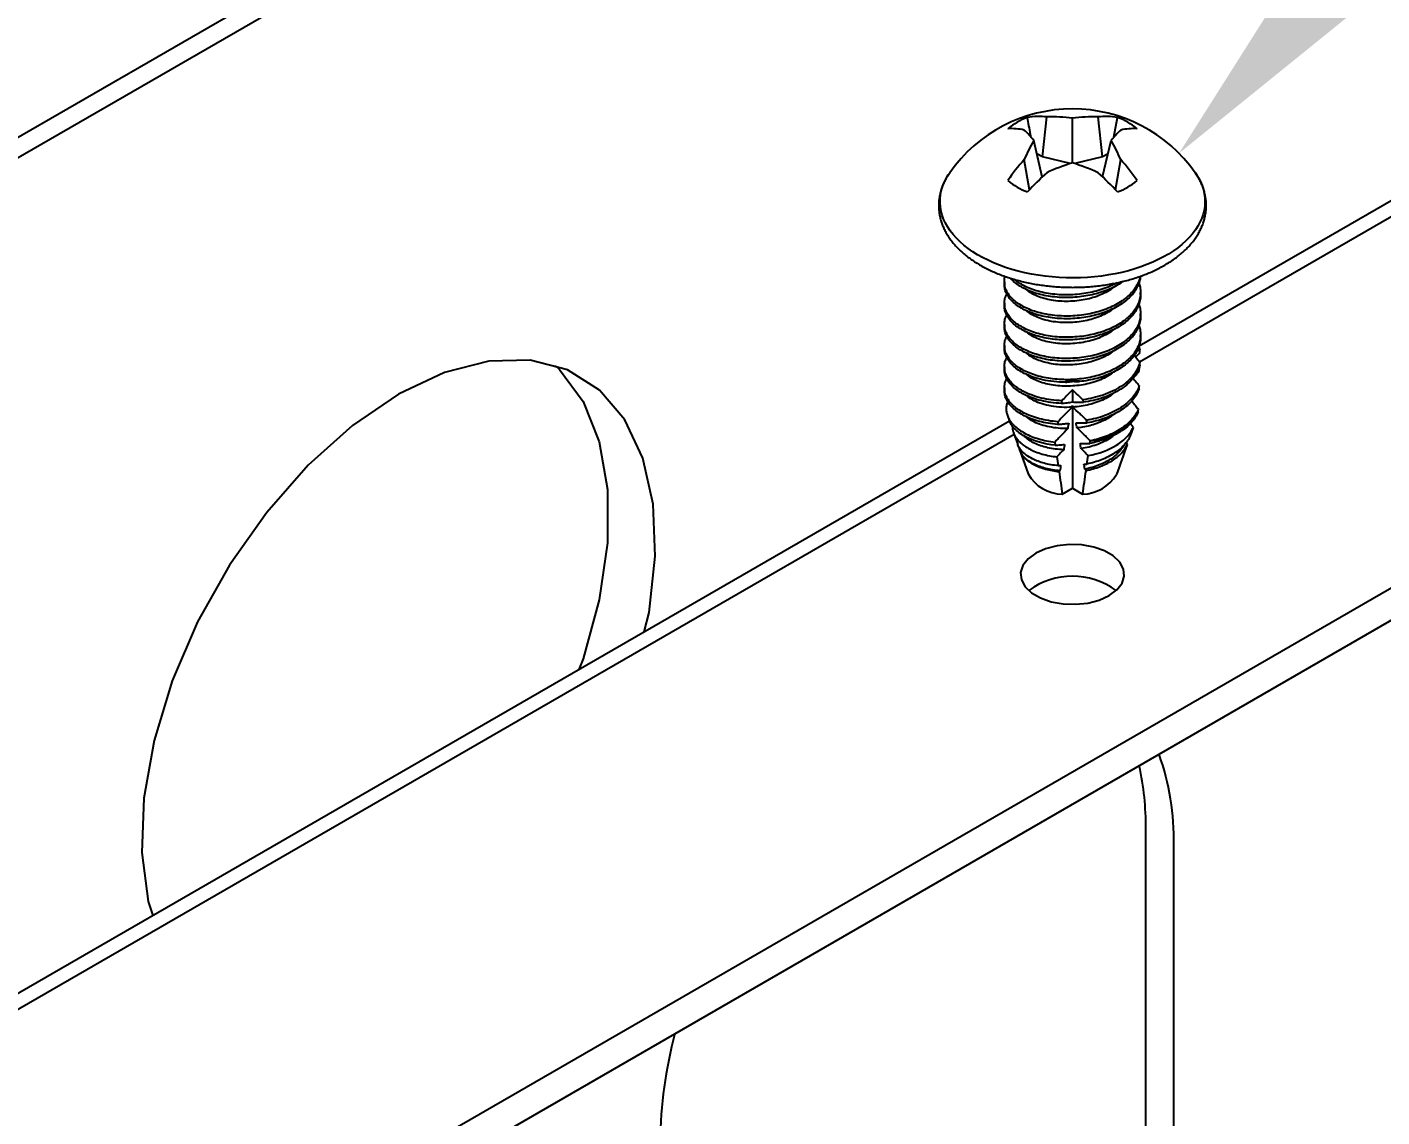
# Model space of a CAD drawing. Extents: x -3.1 to 19.9, y -9.6 to 0.
# Drawn here: x 3.676 to 5.307, y -4.122 to -2.81 of the extents above; entities that cross this region are included whole.
import ezdxf
from ezdxf import colors
from ezdxf.entities.mleader import LeaderData, LeaderLine
from ezdxf.math import Vec2, Vec3

# ---------------------------------------------------------------- set-up
doc = ezdxf.new("R2010")
doc.units = 0
doc.header["$LTSCALE"] = 0.5
doc.header["$MEASUREMENT"] = 0
for name, color, linetype in [('FAB DWG', 221, 'CONTINUOUS'), ('Hardware', 242, 'CONTINUOUS'), ('Housing', 150, 'CONTINUOUS'), ('WallMount Bracket', 190, 'CONTINUOUS')]:
    doc.layers.add(name, color=color, linetype=linetype)
doc.styles.get("Standard").update_dxf_attribs({"font": 'arial.ttf'})

msp = doc.modelspace()

# ---------------------------------------------------------------- linework, layer by layer
at = {"layer": 'Hardware', "linetype": 'Continuous', "lineweight": 25, "transparency": 16777216}
for p, q in [((4.898528, -2.966288), (4.903853, -2.918155)), ((4.934683, -2.973406), (4.934683, -2.919684)), ((4.970839, -2.966288), (4.965514, -2.918155)), ((4.984589, -2.942566), (4.988837, -2.918598)), ((4.89838, -2.990295), (4.888154, -2.946545)), ((4.970987, -2.990295), (4.981213, -2.946545)), ((4.898528, -2.966288), (4.89187, -2.962444)), ((4.931949, -2.974279), (4.898528, -2.966288)), ((4.970839, -2.966288), (4.937417, -2.974279)), ((4.977497, -2.962444), (4.970839, -2.966288)), ((4.882823, -3.005958), (4.876587, -2.969491)), ((4.986544, -3.005958), (4.99278, -2.969491)), ((4.852683, -3.116842), (4.852683, -3.120031)), ((5.016683, -3.13279), (5.016683, -3.1296)), ((4.852683, -3.142359), (4.852683, -3.145548)), ((5.016683, -3.158307), (5.016683, -3.155117)), ((4.852683, -3.167875), (4.852683, -3.171065)), ((5.016683, -3.183824), (5.016683, -3.180634)), ((4.852683, -3.193392), (4.852683, -3.196582)), ((5.014567, -3.194993), (5.015889, -3.198996)), ((5.015889, -3.198996), (5.012567, -3.199557)), ((4.852683, -3.218909), (4.852683, -3.222099)), ((5.01511, -3.221619), (5.014131, -3.221758)), ((5.0146, -3.220391), (5.01511, -3.221619)), ((4.852683, -3.244426), (4.852683, -3.247616)), ((4.934683, -3.235908), (4.934683, -3.236419)), ((4.934683, -3.246786), (4.934683, -3.261297)), ((4.856291, -3.277441), (4.858346, -3.28324)), ((4.934683, -3.265398), (4.934683, -3.365269)), ((5.007837, -3.291877), (5.004242, -3.302087)), ((4.863747, -3.298478), (4.868721, -3.312514)), ((4.913464, -3.309644), (4.913987, -3.313309)), ((4.955675, -3.311242), (4.956115, -3.30816)), ((4.956115, -3.30816), (4.956112, -3.308146)), ((4.999173, -3.310424), (5.00064, -3.31231)), ((4.870919, -3.318715), (4.881289, -3.347978)), ((4.916, -3.327391), (4.917516, -3.337985)), ((4.952134, -3.336007), (4.953574, -3.32594)), ((4.888364, -3.336714), (4.888661, -3.336344)), ((4.922449, -3.372331), (4.934683, -3.365269)), ((4.934683, -3.365269), (4.946917, -3.372331))]:
    msp.add_line(p, q, dxfattribs=at)
at = {"layer": 'Hardware', "linetype": 'Continuous', "lineweight": 25, "transparency": 16777216, "flags": 128}
msp.add_lwpolyline([(5.082467, -2.98522), (5.083411, -2.986596), (5.086286, -2.991253), (5.088723, -2.995991), (5.090717, -3.000799), (5.09226, -3.005661), (5.093349, -3.010565), (5.093981, -3.015495), (5.094154, -3.020437), (5.093866, -3.025377), (5.09312, -3.030302), (5.091917, -3.035196), (5.09026, -3.040046), (5.088155, -3.044838), (5.085608, -3.049558), (5.082625, -3.054191), (5.079216, -3.058726), (5.07539, -3.063149), (5.071158, -3.067446), (5.066533, -3.071606), (5.061528, -3.075617), (5.056157, -3.079467), (5.050435, -3.083146), (5.04438, -3.086641), (5.038009, -3.089944), (5.03134, -3.093045), (5.024392, -3.095934), (5.017185, -3.098604), (5.009741, -3.101047), (5.00208, -3.103256), (4.994225, -3.105224), (4.986198, -3.106946), (4.978023, -3.108416), (4.969722, -3.109632), (4.961321, -3.110588), (4.952843, -3.111282), (4.944312, -3.111713), (4.935754, -3.111879), (4.927193, -3.11178), (4.918653, -3.111415), (4.910159, -3.110786), (4.901736, -3.109895), (4.893409, -3.108744), (4.8852, -3.107337), (4.877134, -3.105678), (4.869233, -3.10377), (4.861522, -3.101621), (4.854021, -3.099236), (4.846753, -3.096622), (4.839739, -3.093787), (4.832998, -3.090738), (4.82655, -3.087485), (4.820415, -3.084037), (4.814608, -3.080404), (4.809148, -3.076595), (4.80405, -3.072624), (4.799329, -3.0685), (4.794997, -3.064235), (4.791069, -3.059843), (4.787554, -3.055335), (4.784464, -3.050725), (4.781807, -3.046025), (4.779591, -3.04125), (4.777822, -3.036414), (4.776505, -3.031529), (4.775644, -3.026611), (4.775242, -3.021673), (4.775299, -3.01673), (4.775816, -3.011795), (4.776791, -3.006884), (4.778222, -3.00201), (4.780103, -2.997187), (4.78243, -2.99243), (4.785197, -2.987752), (4.7869, -2.98522)], dxfattribs=at)
at = {"layer": 'Hardware', "linetype": 'Continuous', "lineweight": 25, "transparency": 16777216}
for centre, radius, start, end in [((4.934683, -3.089038), 0.180605, 35.088025, 144.911975), ((4.912687, -3.001618), 0.089031, 111.173443, 128.821181), ((4.893863, -3.006453), 0.088862, 83.545215, 98.629578), ((4.91104, -3.084789), 0.166789, 81.850485, 92.469624), ((4.958327, -3.084789), 0.166789, 87.530376, 98.149515), ((4.975504, -3.006453), 0.088862, 81.370422, 96.454785), ((4.956679, -3.001618), 0.089031, 51.178819, 68.826557), ((4.860371, -3.009442), 0.077268, 77.885451, 92.593717), ((4.797394, -3.017923), 0.115465, 38.183037, 46.696604), ((5.071973, -3.017923), 0.115465, 133.303396, 141.816963), ((5.008996, -3.009442), 0.077268, 87.406283, 102.114549), ((5.059192, -3.047153), 0.198434, 149.535047, 156.959914), ((4.810175, -3.047153), 0.198434, 23.040086, 30.464953), ((5.047605, -3.123138), 0.229901, 138.062745, 146.059802), ((5.014882, -3.228591), 0.26749, 107.446652, 114.524082), ((4.854485, -3.228591), 0.26749, 65.475918, 72.553348), ((4.821761, -3.123138), 0.229901, 33.940198, 41.937255), ((4.912687, -2.925413), 0.089031, 231.178819, 248.826557), ((5.141871, -3.247811), 0.354402, 132.191049, 137.511631), ((4.727496, -3.247811), 0.354402, 42.488369, 47.808951), ((4.956679, -2.925413), 0.089031, 291.173443, 308.821181), ((4.934683, -3.094139), 0.141769, 266.700402, 273.299598), ((4.945695, -3.217722), 0.091036, 276.572328, 310.881425), ((4.896209, -3.309814), 0.026798, 193.291218, 219.605402), ((4.923252, -3.324015), 0.048323, 209.728857, 269.048097), ((4.945575, -3.322805), 0.049544, 271.552597, 328.442026)]:
    msp.add_arc(centre, radius, start, end, dxfattribs=at)
for major_axis, ratio, start_param, end_param in [((0.055145, 0.579727), 0.10468317, 5.30065839, 5.30801504), ((0.062321, 0.512895), 0.10390592, 5.42915961, 5.43639533), ((0.062321, 0.512895), 0.10390592, 5.3725775, 5.37953173), ((0.062321, 0.512895), 0.10390592, 0.96300137, 0.96771048), ((-0.062321, 0.512895), 0.10390592, 5.3174782, 5.32018393), ((0.055145, 0.579727), 0.10468317, 5.24317338, 5.25023477), ((0.062321, 0.512895), 0.10390592, 1.01985079, 1.02713426), ((-0.062321, 0.512895), 0.10390592, 5.25905028, 5.26621633), ((0.049465, 0.407098), 0.10390592, 0.86332636, 0.87049742), ((-0.049465, 0.407098), 0.10390592, 5.41287653, 5.41985895), ((0.055145, 0.579727), 0.10468317, 5.1878026, 5.19462184), ((0.062321, 0.512895), 0.10390592, 1.07710324, 1.08410714), ((0.049465, 0.407098), 0.10390592, 0.93160354, 0.95124305), ((-0.049465, 0.407098), 0.10390592, 5.33409276, 5.35328026), ((-0.062321, 0.512895), 0.10390592, 5.20295671, 5.20985602), ((-0.049465, 0.407098), 0.10390592, 5.26014985, 5.27825116), ((0.049465, 0.407098), 0.10390592, 1.0083206, 1.02679992), ((0.049465, 0.407098), 0.10390592, 1.08083288, 1.09842246), ((-0.049465, 0.407098), 0.10390592, 5.18990612, 5.20716877)]:
    msp.add_ellipse((4.934683, -3.533882), major_axis=major_axis, ratio=ratio, start_param=start_param, end_param=end_param, dxfattribs=at)
for points, knots in [([(4.88477, -2.942598), (4.884543, -2.941324), (4.883119, -2.933324), (4.881712, -2.925324), (4.88053, -2.918598)], [0, 0, 0, 0, 0.15913428, 1, 1, 1, 1]), ([(4.786898, -2.985286), (4.786073, -2.986474), (4.784166, -2.989222), (4.781632, -2.993676), (4.779241, -2.998592), (4.777281, -3.003575), (4.775738, -3.008601), (4.774616, -3.013657), (4.773912, -3.018726), (4.773623, -3.023798), (4.773746, -3.028858), (4.774277, -3.033896), (4.775215, -3.0389), (4.776554, -3.043861), (4.778295, -3.04877), (4.780435, -3.053617), (4.782973, -3.058391), (4.785906, -3.063082), (4.78923, -3.067678), (4.792938, -3.072164), (4.797023, -3.076528), (4.801472, -3.080754), (4.806274, -3.084831), (4.811412, -3.088745), (4.816871, -3.092486), (4.822633, -3.096043), (4.82868, -3.099407), (4.834995, -3.102571), (4.841558, -3.105528), (4.848353, -3.108273), (4.85536, -3.1108), (4.862562, -3.113105), (4.86994, -3.115183), (4.877476, -3.117031), (4.885151, -3.118646), (4.892946, -3.120026), (4.900842, -3.121166), (4.90882, -3.122067), (4.916861, -3.122725), (4.924945, -3.12314), (4.933053, -3.123311), (4.941164, -3.123238), (4.949259, -3.122921), (4.957318, -3.122361), (4.965323, -3.121558), (4.973252, -3.120514), (4.981089, -3.119231), (4.988812, -3.117711), (4.996404, -3.115957), (5.003846, -3.113971), (5.01112, -3.111758), (5.018208, -3.10932), (5.025093, -3.106662), (5.031756, -3.103788), (5.038182, -3.100702), (5.044352, -3.09741), (5.050249, -3.093917), (5.055857, -3.09023), (5.061159, -3.086355), (5.066135, -3.082302), (5.07077, -3.078081), (5.075048, -3.073702), (5.078951, -3.06918), (5.082468, -3.064528), (5.085584, -3.059765), (5.088292, -3.054907), (5.090583, -3.049973), (5.092455, -3.04498), (5.093906, -3.039946), (5.094938, -3.034886), (5.095552, -3.029815), (5.095752, -3.024745), (5.09554, -3.019688), (5.094921, -3.014657), (5.093897, -3.009661), (5.092471, -3.00471), (5.090642, -2.999815), (5.088421, -2.994981), (5.085776, -2.990232), (5.083561, -2.986683), (5.082115, -2.984766), (5.081806, -2.984356)], [0, 0, 0, 0, 0.00977407, 0.02260466, 0.03532261, 0.04792295, 0.06040818, 0.0727886, 0.08508169, 0.09731079, 0.10950335, 0.12168596, 0.1338816, 0.14611891, 0.15842334, 0.17081545, 0.18330963, 0.19591329, 0.20862676, 0.22144387, 0.23435331, 0.24734037, 0.26038878, 0.27348247, 0.28660678, 0.29974919, 0.31289966, 0.3260487, 0.33919124, 0.35232411, 0.36544546, 0.37855447, 0.3916511, 0.40473584, 0.41780957, 0.43087346, 0.44392885, 0.45697721, 0.47002012, 0.48305917, 0.49609602, 0.50913233, 0.52216961, 0.53520917, 0.5482527, 0.56130189, 0.57435843, 0.58742396, 0.60050009, 0.61358833, 0.62669003, 0.63980636, 0.65293813, 0.66608567, 0.67924867, 0.69242588, 0.70561483, 0.71881145, 0.73200779, 0.74519387, 0.75835763, 0.77148433, 0.78455706, 0.7975578, 0.8104691, 0.82327613, 0.83596887, 0.84854387, 0.86100534, 0.8733652, 0.88564232, 0.89786111, 0.91004963, 0.92223253, 0.93443483, 0.94668462, 0.95900643, 0.97141959, 0.98393702, 0.9965646, 1, 1, 1, 1]), ([(4.876701, -3.147088), (4.874337, -3.145778), (4.869547, -3.143125), (4.863633, -3.138508), (4.858774, -3.133453), (4.855248, -3.12803), (4.853096, -3.122387), (4.852528, -3.116687), (4.852799, -3.112584), (4.853639, -3.110454), (4.85375, -3.110171)], [0, 0, 0, 0, 0.13500533, 0.27356082, 0.41458926, 0.55688775, 0.69918625, 0.84021469, 0.97877018, 1, 1, 1, 1]), ([(4.876701, -3.12476), (4.874345, -3.123449), (4.869571, -3.120791), (4.864025, -3.116576), (4.86134, -3.113594), (4.860166, -3.112291)], [0, 0, 0, 0, 0.354278119, 0.71787251, 1, 1, 1, 1]), ([(4.876701, -3.121571), (4.874314, -3.120269), (4.869869, -3.117844), (4.866411, -3.115006), (4.864809, -3.113692)], [0, 0, 0, 0, 0.53686672, 1, 1, 1, 1]), ([(5.016417, -3.109888), (5.016308, -3.111323), (5.016033, -3.11493), (5.014068, -3.120582), (5.010749, -3.126822), (5.006055, -3.132887), (5.000055, -3.138667), (4.992839, -3.143998), (4.984588, -3.148731), (4.975531, -3.152748), (4.965935, -3.155976), (4.955964, -3.158399), (4.945647, -3.160078), (4.934995, -3.161033), (4.92415, -3.161198), (4.913398, -3.160539), (4.903019, -3.159066), (4.893307, -3.156814), (4.8844, -3.153925), (4.879245, -3.151482), (4.876701, -3.150277)], [0, 0, 0, 0, 0.03635245, 0.09141888, 0.14648532, 0.20299981, 0.26052297, 0.31856416, 0.37660536, 0.43412852, 0.49064301, 0.54570944, 0.60077588, 0.65729036, 0.71481352, 0.77285472, 0.83089592, 0.88841908, 0.94493357, 1, 1, 1, 1]), ([(5.016048, -3.110015), (5.016015, -3.11034), (5.015767, -3.112834), (5.014022, -3.117388), (5.010761, -3.123634), (5.006051, -3.129697), (5.000056, -3.135478), (4.992839, -3.140808), (4.984588, -3.145541), (4.975531, -3.149558), (4.965935, -3.152786), (4.955964, -3.15521), (4.945647, -3.156888), (4.934995, -3.157843), (4.92415, -3.158008), (4.913398, -3.157349), (4.903019, -3.155876), (4.893307, -3.153624), (4.8844, -3.150735), (4.879245, -3.148293), (4.876701, -3.147088)], [0, 0, 0, 0, 0.0084936, 0.065152, 0.12181039, 0.1799587, 0.23914484, 0.298864, 0.35858315, 0.4177693, 0.47591761, 0.532576, 0.58923439, 0.6473827, 0.70656884, 0.766288, 0.82600715, 0.8851933, 0.94334161, 1, 1, 1, 1]), ([(4.876701, -3.172604), (4.874337, -3.171295), (4.869548, -3.168641), (4.863633, -3.164025), (4.858776, -3.15897), (4.855243, -3.153546), (4.853113, -3.147905), (4.852464, -3.1422), (4.853131, -3.136573), (4.854697, -3.132944), (4.855468, -3.131158)], [0, 0, 0, 0, 0.12128193, 0.24575315, 0.37244594, 0.50027968, 0.62811342, 0.75480621, 0.87927743, 1, 1, 1, 1]), ([(4.876701, -3.150277), (4.874337, -3.148968), (4.869547, -3.146314), (4.863634, -3.141698), (4.858771, -3.136643), (4.855261, -3.131218), (4.853072, -3.125644), (4.852827, -3.121874), (4.852707, -3.12003)], [0, 0, 0, 0, 0.16161202, 0.32747387, 0.49629602, 0.66663854, 0.83698105, 1, 1, 1, 1]), ([(4.995827, -3.116046), (4.994794, -3.116835), (4.991403, -3.119428), (4.984548, -3.123194), (4.975542, -3.127236), (4.965932, -3.130458), (4.955964, -3.132883), (4.945646, -3.134561), (4.934995, -3.135516), (4.92415, -3.135681), (4.913398, -3.135022), (4.903019, -3.133549), (4.893307, -3.131297), (4.8844, -3.128408), (4.879245, -3.125966), (4.876701, -3.12476)], [0, 0, 0, 0, 0.0359715, 0.11808248, 0.1994606, 0.27941175, 0.35731433, 0.43521691, 0.51516806, 0.59654618, 0.67865717, 0.76076815, 0.84214627, 0.92209742, 1, 1, 1, 1]), ([(4.988107, -3.117806), (4.986895, -3.118526), (4.982998, -3.120838), (4.975498, -3.124019), (4.965944, -3.127275), (4.955961, -3.129691), (4.945647, -3.131372), (4.934995, -3.132326), (4.92415, -3.132491), (4.913398, -3.131832), (4.903019, -3.130359), (4.893307, -3.128107), (4.8844, -3.125218), (4.879245, -3.122776), (4.876701, -3.121571)], [0, 0, 0, 0, 0.03999669, 0.1285801, 0.21561019, 0.30041035, 0.3852105, 0.47224059, 0.56082401, 0.65020517, 0.73958634, 0.82816975, 0.91519985, 1, 1, 1, 1]), ([(5.014572, -3.118428), (5.015109, -3.119954), (5.01643, -3.123713), (5.016886, -3.129803), (5.016184, -3.136472), (5.0141, -3.142911), (5.01074, -3.149149), (5.006057, -3.155215), (5.000055, -3.160994), (4.992839, -3.166325), (4.984588, -3.171058), (4.975531, -3.175075), (4.965935, -3.178303), (4.955964, -3.180726), (4.945647, -3.182405), (4.934995, -3.18336), (4.92415, -3.183525), (4.913398, -3.182866), (4.903019, -3.181393), (4.893307, -3.179141), (4.8844, -3.176252), (4.879245, -3.17381), (4.876701, -3.172604)], [0, 0, 0, 0, 0.03524289, 0.08673833, 0.1373308, 0.18662695, 0.23592311, 0.28651557, 0.33801102, 0.38997021, 0.44192941, 0.49342485, 0.54401732, 0.59331348, 0.64260963, 0.6932021, 0.74469754, 0.79665674, 0.84861593, 0.90011138, 0.95070385, 1, 1, 1, 1]), ([(4.888661, -3.132209), (4.886379, -3.131003), (4.882636, -3.129024), (4.879914, -3.126648), (4.878851, -3.12572)], [0, 0, 0, 0, 0.60987833, 1, 1, 1, 1]), ([(4.983901, -3.123341), (4.982863, -3.124185), (4.979628, -3.126814), (4.972918, -3.130505), (4.964169, -3.134272), (4.954805, -3.137088), (4.945033, -3.139013), (4.934908, -3.140124), (4.924582, -3.140339), (4.91442, -3.13962), (4.904839, -3.137971), (4.896077, -3.135544), (4.891109, -3.13331), (4.888661, -3.132209)], [0, 0, 0, 0, 0.04605928, 0.14350482, 0.23969966, 0.33348776, 0.42552164, 0.52023112, 0.6169778, 0.71456434, 0.81172912, 0.907243, 1, 1, 1, 1]), ([(4.876701, -3.175794), (4.874337, -3.174485), (4.869547, -3.171831), (4.863634, -3.167214), (4.858771, -3.16216), (4.855261, -3.156735), (4.853072, -3.151161), (4.852827, -3.147391), (4.852707, -3.145547)], [0, 0, 0, 0, 0.16161202, 0.32747387, 0.49629602, 0.66663854, 0.83698105, 1, 1, 1, 1]), ([(5.016659, -3.132791), (5.016667, -3.132869), (5.016902, -3.135178), (5.016076, -3.139664), (5.014129, -3.1461), (5.010732, -3.152339), (5.006059, -3.158404), (5.000054, -3.164184), (4.992839, -3.169515), (4.984588, -3.174247), (4.975531, -3.178265), (4.965935, -3.181493), (4.955964, -3.183916), (4.945647, -3.185595), (4.934995, -3.18655), (4.92415, -3.186714), (4.913398, -3.186056), (4.903019, -3.184583), (4.893307, -3.182331), (4.8844, -3.179442), (4.879245, -3.176999), (4.876701, -3.175794)], [0, 0, 0, 0, 0.00193451, 0.0572249, 0.11109861, 0.16497231, 0.22026271, 0.27653992, 0.33332396, 0.39010799, 0.44638521, 0.5016756, 0.5555493, 0.60942301, 0.6647134, 0.72099062, 0.77777465, 0.83455869, 0.8908359, 0.9461263, 1, 1, 1, 1]), ([(5.014572, -3.143944), (5.015109, -3.145471), (5.01643, -3.14923), (5.016886, -3.155319), (5.016184, -3.161989), (5.0141, -3.168428), (5.01074, -3.174666), (5.006057, -3.180731), (5.000055, -3.186511), (4.992839, -3.191842), (4.984588, -3.196575), (4.975531, -3.200592), (4.965935, -3.20382), (4.955964, -3.206243), (4.945647, -3.207922), (4.934995, -3.208877), (4.92415, -3.209042), (4.913398, -3.208383), (4.903019, -3.20691), (4.893307, -3.204658), (4.8844, -3.201769), (4.879245, -3.199327), (4.876701, -3.198121)], [0, 0, 0, 0, 0.03524289, 0.08673833, 0.1373308, 0.18662695, 0.23592311, 0.28651557, 0.33801102, 0.38997021, 0.44192941, 0.49342485, 0.54401732, 0.59331348, 0.64260963, 0.6932021, 0.74469754, 0.79665674, 0.84861593, 0.90011138, 0.95070385, 1, 1, 1, 1]), ([(4.876701, -3.198121), (4.874337, -3.196812), (4.869548, -3.194158), (4.863633, -3.189542), (4.858776, -3.184487), (4.855243, -3.179063), (4.853113, -3.173422), (4.852464, -3.167717), (4.853131, -3.16209), (4.854697, -3.158461), (4.855468, -3.156674)], [0, 0, 0, 0, 0.12128193, 0.24575315, 0.37244594, 0.50027968, 0.62811342, 0.75480621, 0.87927743, 1, 1, 1, 1]), ([(5.016659, -3.158307), (5.016667, -3.158386), (5.016902, -3.160694), (5.016076, -3.165181), (5.014129, -3.171617), (5.010732, -3.177856), (5.006059, -3.183921), (5.000054, -3.189701), (4.992839, -3.195032), (4.984588, -3.199764), (4.975531, -3.203781), (4.965935, -3.20701), (4.955964, -3.209433), (4.945647, -3.211112), (4.934995, -3.212066), (4.92415, -3.212231), (4.913398, -3.211572), (4.903019, -3.2101), (4.893307, -3.207848), (4.8844, -3.204959), (4.879245, -3.202516), (4.876701, -3.201311)], [0, 0, 0, 0, 0.00193451, 0.0572249, 0.11109861, 0.16497231, 0.22026271, 0.27653992, 0.33332396, 0.39010799, 0.44638521, 0.5016756, 0.5555493, 0.60942301, 0.6647134, 0.72099062, 0.77777465, 0.83455869, 0.8908359, 0.9461263, 1, 1, 1, 1]), ([(4.888661, -3.157726), (4.886379, -3.156519), (4.882636, -3.154541), (4.879914, -3.152164), (4.878851, -3.151237)], [0, 0, 0, 0, 0.60987833, 1, 1, 1, 1]), ([(4.983901, -3.148858), (4.982863, -3.149702), (4.979628, -3.152331), (4.972918, -3.156022), (4.964169, -3.159789), (4.954805, -3.162605), (4.945033, -3.16453), (4.934908, -3.165641), (4.924582, -3.165856), (4.91442, -3.165137), (4.904839, -3.163487), (4.896077, -3.161061), (4.891109, -3.158827), (4.888661, -3.157726)], [0, 0, 0, 0, 0.04605928, 0.14350482, 0.23969966, 0.33348776, 0.42552164, 0.52023112, 0.6169778, 0.71456434, 0.81172912, 0.907243, 1, 1, 1, 1]), ([(4.876701, -3.201311), (4.874337, -3.200001), (4.869547, -3.197348), (4.863634, -3.192731), (4.858771, -3.187677), (4.855261, -3.182252), (4.853072, -3.176678), (4.852827, -3.172908), (4.852707, -3.171064)], [0, 0, 0, 0, 0.16161202, 0.32747387, 0.49629602, 0.66663854, 0.83698105, 1, 1, 1, 1]), ([(5.014572, -3.169461), (5.015109, -3.170988), (5.01643, -3.174746), (5.016886, -3.180836), (5.016184, -3.187506), (5.0141, -3.193945), (5.01074, -3.200183), (5.006057, -3.206248), (5.000055, -3.212028), (4.992839, -3.217359), (4.984588, -3.222092), (4.975531, -3.226109), (4.965935, -3.229337), (4.955964, -3.23176), (4.945647, -3.233439), (4.934995, -3.234394), (4.92415, -3.234559), (4.913398, -3.2339), (4.903019, -3.232427), (4.893307, -3.230175), (4.8844, -3.227286), (4.879245, -3.224844), (4.876701, -3.223638)], [0, 0, 0, 0, 0.03524289, 0.08673833, 0.1373308, 0.18662695, 0.23592311, 0.28651557, 0.33801102, 0.38997021, 0.44192941, 0.49342485, 0.54401732, 0.59331348, 0.64260963, 0.6932021, 0.74469754, 0.79665674, 0.84861593, 0.90011138, 0.95070385, 1, 1, 1, 1]), ([(4.888661, -3.183243), (4.886379, -3.182036), (4.882636, -3.180058), (4.879914, -3.177681), (4.878851, -3.176754)], [0, 0, 0, 0, 0.60987833, 1, 1, 1, 1]), ([(4.983901, -3.174375), (4.982863, -3.175219), (4.979628, -3.177848), (4.972918, -3.181539), (4.964169, -3.185305), (4.954805, -3.188122), (4.945033, -3.190047), (4.934908, -3.191158), (4.924582, -3.191373), (4.91442, -3.190654), (4.904839, -3.189004), (4.896077, -3.186578), (4.891109, -3.184343), (4.888661, -3.183243)], [0, 0, 0, 0, 0.04605928, 0.14350482, 0.23969966, 0.33348776, 0.42552164, 0.52023112, 0.6169778, 0.71456434, 0.81172912, 0.907243, 1, 1, 1, 1]), ([(4.876701, -3.223638), (4.874337, -3.222329), (4.869548, -3.219675), (4.863633, -3.215059), (4.858776, -3.210004), (4.855243, -3.20458), (4.853113, -3.198939), (4.852464, -3.193234), (4.853131, -3.187607), (4.854697, -3.183978), (4.855468, -3.182191)], [0, 0, 0, 0, 0.12128193, 0.24575315, 0.37244594, 0.50027968, 0.62811342, 0.75480621, 0.87927743, 1, 1, 1, 1]), ([(4.876701, -3.226828), (4.874337, -3.225518), (4.869547, -3.222865), (4.863634, -3.218248), (4.858771, -3.213194), (4.855261, -3.207769), (4.853072, -3.202195), (4.852827, -3.198425), (4.852707, -3.196581)], [0, 0, 0, 0, 0.16161202, 0.32747387, 0.49629602, 0.66663854, 0.83698105, 1, 1, 1, 1]), ([(5.016659, -3.183824), (5.016667, -3.183902), (5.016902, -3.186211), (5.016076, -3.190698), (5.014129, -3.197134), (5.010732, -3.203373), (5.00606, -3.209438), (5.000054, -3.215218), (4.992719, -3.220638), (4.984167, -3.225511), (4.974605, -3.229672), (4.96447, -3.232945), (4.953929, -3.235391), (4.946698, -3.236331), (4.943064, -3.236804)], [0, 0, 0, 0, 0.00310427, 0.09182759, 0.17827758, 0.26472757, 0.3534509, 0.44375776, 0.53487789, 0.63055517, 0.72529181, 0.81820187, 0.90861678, 1, 1, 1, 1]), ([(4.876701, -3.249155), (4.874337, -3.247846), (4.869548, -3.245192), (4.863633, -3.240576), (4.858776, -3.235521), (4.855243, -3.230097), (4.853113, -3.224456), (4.852464, -3.21875), (4.853131, -3.213124), (4.854697, -3.209495), (4.855468, -3.207708)], [0, 0, 0, 0, 0.12128193, 0.24575315, 0.37244594, 0.50027968, 0.62811342, 0.75480621, 0.87927743, 1, 1, 1, 1]), ([(4.888661, -3.20876), (4.886379, -3.207553), (4.882636, -3.205575), (4.879914, -3.203198), (4.878851, -3.202271)], [0, 0, 0, 0, 0.60987833, 1, 1, 1, 1]), ([(4.983901, -3.199892), (4.982863, -3.200736), (4.979628, -3.203365), (4.972918, -3.207056), (4.964169, -3.210822), (4.954805, -3.213639), (4.945033, -3.215564), (4.934908, -3.216675), (4.924582, -3.21689), (4.91442, -3.216171), (4.904839, -3.214521), (4.896077, -3.212095), (4.891109, -3.20986), (4.888661, -3.20876)], [0, 0, 0, 0, 0.04605928, 0.14350482, 0.23969966, 0.33348776, 0.42552164, 0.52023112, 0.6169778, 0.71456434, 0.81172912, 0.907243, 1, 1, 1, 1]), ([(5.015858, -3.213419), (5.015249, -3.216084), (5.01433, -3.218635), (5.011858, -3.223685), (5.010284, -3.226211), (5.004542, -3.233644), (4.999322, -3.238396), (4.986714, -3.246695), (4.979342, -3.250229), (4.967625, -3.254277), (4.963613, -3.255421), (4.955543, -3.257296), (4.951476, -3.258036), (4.947233, -3.25862)], [0, 0, 0, 0, 0.125, 0.125, 0.25, 0.25, 0.5, 0.5, 0.75, 0.75, 0.875, 0.875, 1, 1, 1, 1]), ([(5.009095, -3.205179), (5.009739, -3.205949), (5.012012, -3.208666), (5.014253, -3.211435), (5.015858, -3.213419)], [0, 0, 0, 0, 0.28342413, 1, 1, 1, 1]), ([(5.01077, -3.207187), (5.011115, -3.206822), (5.012797, -3.20504), (5.014472, -3.203244), (5.015804, -3.201816)], [0, 0, 0, 0, 0.20500416, 1, 1, 1, 1]), ([(4.876701, -3.252345), (4.874337, -3.251035), (4.869547, -3.248382), (4.863634, -3.243765), (4.858771, -3.238711), (4.855261, -3.233286), (4.853072, -3.227712), (4.852827, -3.223942), (4.852707, -3.222098)], [0, 0, 0, 0, 0.16161202, 0.32747387, 0.49629602, 0.66663854, 0.83698105, 1, 1, 1, 1]), ([(4.926139, -3.237642), (4.91677, -3.237558), (4.907452, -3.236526), (4.890534, -3.232762), (4.882955, -3.230041), (4.876701, -3.226828)], [0, 0, 0, 0, 0.5, 0.5, 1, 1, 1, 1]), ([(4.888661, -3.234276), (4.886379, -3.23307), (4.882631, -3.231089), (4.879904, -3.228708), (4.878838, -3.227777)], [0, 0, 0, 0, 0.608935426, 1, 1, 1, 1]), ([(4.983829, -3.225465), (4.982814, -3.22629), (4.979601, -3.228899), (4.972918, -3.232572), (4.96417, -3.236339), (4.954805, -3.239156), (4.945033, -3.24108), (4.934908, -3.242192), (4.924582, -3.242407), (4.91442, -3.241688), (4.904839, -3.240038), (4.896077, -3.237612), (4.891109, -3.235377), (4.888661, -3.234276)], [0, 0, 0, 0, 0.04506642, 0.14261338, 0.23890833, 0.33279406, 0.42492372, 0.51973177, 0.61657915, 0.71426725, 0.81153316, 0.90714646, 1, 1, 1, 1]), ([(5.015771, -3.216982), (5.015139, -3.219609), (5.014207, -3.222121), (5.011717, -3.227112), (5.010142, -3.229607), (5.004418, -3.236947), (4.999245, -3.241638), (4.986781, -3.249839), (4.979506, -3.25334), (4.967939, -3.257368), (4.963978, -3.258511), (4.956004, -3.260392), (4.951997, -3.261136), (4.947813, -3.261728)], [0, 0, 0, 0, 0.125, 0.125, 0.25, 0.25, 0.5, 0.5, 0.75, 0.75, 0.875, 0.875, 1, 1, 1, 1]), ([(5.00856, -3.23141), (5.009435, -3.230469), (5.011585, -3.228157), (5.013727, -3.225833), (5.014997, -3.224456)], [0, 0, 0, 0, 0.40732771, 1, 1, 1, 1]), ([(4.876701, -3.274672), (4.874337, -3.273363), (4.869548, -3.270709), (4.863633, -3.266092), (4.858776, -3.261038), (4.855243, -3.255614), (4.853113, -3.249973), (4.852464, -3.244267), (4.853131, -3.238641), (4.854697, -3.235012), (4.855468, -3.233225)], [0, 0, 0, 0, 0.12128193, 0.24575315, 0.37244594, 0.50027968, 0.62811342, 0.75480621, 0.87927743, 1, 1, 1, 1]), ([(4.926139, -3.237642), (4.928375, -3.237382), (4.93063, -3.237078), (4.932908, -3.236714), (4.933498, -3.23662), (4.93409, -3.236521), (4.934683, -3.236419)], [0, 0, 0, 0, 0.000277358782, 0.000277358782, 0.000277358782, 0.000349185876, 0.000349185876, 0.000349185876, 0.000349185876]), ([(4.934683, -3.236419), (4.934694, -3.236419), (4.934704, -3.23642), (4.934715, -3.236421), (4.936117, -3.236508), (4.937513, -3.236581), (4.938904, -3.236644), (4.940295, -3.236707), (4.941681, -3.23676), (4.943064, -3.236804)], [0.000276016263, 0.000276016263, 0.000276016263, 0.000276016263, 0.000277350344, 0.000277350344, 0.000277350344, 0.000455539903, 0.000455539903, 0.000455539903, 0.000633750179, 0.000633750179, 0.000633750179, 0.000633750179]), ([(5.015053, -3.241854), (5.014287, -3.244219), (5.013279, -3.246489), (5.010692, -3.251072), (5.009117, -3.253354), (5.003555, -3.260053), (4.998712, -3.26432), (4.987247, -3.271856), (4.980635, -3.275119), (4.970099, -3.278994), (4.966486, -3.280119), (4.959187, -3.282025), (4.955546, -3.282796), (4.951777, -3.283438)], [0, 0, 0, 0, 0.125, 0.125, 0.25, 0.25, 0.5, 0.5, 0.75, 0.75, 0.875, 0.875, 1, 1, 1, 1]), ([(5.014936, -3.245398), (5.014154, -3.247725), (5.013137, -3.249967), (5.01054, -3.254492), (5.008967, -3.256743), (5.003432, -3.263352), (4.998637, -3.267559), (4.987313, -3.275002), (4.980793, -3.27823), (4.970402, -3.282082), (4.966839, -3.283203), (4.959635, -3.28511), (4.95604, -3.285885), (4.95233, -3.286532)], [0, 0, 0, 0, 0.125, 0.125, 0.25, 0.25, 0.5, 0.5, 0.75, 0.75, 0.875, 0.875, 1, 1, 1, 1]), ([(5.007543, -3.232505), (5.008609, -3.233815), (5.011127, -3.23691), (5.013617, -3.240046), (5.015053, -3.241854)], [0, 0, 0, 0, 0.42355348, 1, 1, 1, 1]), ([(4.876701, -3.277862), (4.874337, -3.276552), (4.869547, -3.273899), (4.863634, -3.269282), (4.858771, -3.264227), (4.855261, -3.258803), (4.853072, -3.253228), (4.852827, -3.249458), (4.852707, -3.247615)], [0, 0, 0, 0, 0.16161202, 0.32747387, 0.49629602, 0.66663854, 0.83698105, 1, 1, 1, 1]), ([(4.856748, -3.260715), (4.856503, -3.261255), (4.855556, -3.263339), (4.854923, -3.26707), (4.854849, -3.271821), (4.855825, -3.276561), (4.857805, -3.281216), (4.860758, -3.285735), (4.864913, -3.290315), (4.870377, -3.294871), (4.87519, -3.297673), (4.877597, -3.299074)], [0, 0, 0, 0, 0.03973992, 0.15319481, 0.26700328, 0.38045852, 0.4952345, 0.61037627, 0.72515209, 0.86257621, 1, 1, 1, 1]), ([(4.921901, -3.259868), (4.913268, -3.259532), (4.904791, -3.258385), (4.889392, -3.254677), (4.882483, -3.252126), (4.876701, -3.249155)], [0, 0, 0, 0, 0.5, 0.5, 1, 1, 1, 1]), ([(4.921311, -3.263033), (4.912783, -3.262666), (4.904423, -3.261505), (4.889234, -3.257809), (4.882417, -3.255281), (4.876701, -3.252345)], [0, 0, 0, 0, 0.5, 0.5, 1, 1, 1, 1]), ([(4.888661, -3.259793), (4.886378, -3.258587), (4.882645, -3.256614), (4.879928, -3.254243), (4.878872, -3.253321)], [0, 0, 0, 0, 0.61133663, 1, 1, 1, 1]), ([(4.934217, -3.2676), (4.925765, -3.268099), (4.917116, -3.267651), (4.901379, -3.2649), (4.894328, -3.262612), (4.888661, -3.259793)], [0, 0, 0, 0, 0.5, 0.5, 1, 1, 1, 1]), ([(4.921311, -3.263033), (4.922478, -3.262928), (4.92365, -3.262813), (4.924827, -3.262685), (4.926004, -3.262558), (4.927187, -3.262418), (4.928375, -3.262263), (4.930457, -3.261992), (4.932558, -3.261676), (4.934683, -3.261297)], [0, 0, 0, 0, 0.000146512794, 0.000146512794, 0.000146512794, 0.000293027982, 0.000293027982, 0.000293027982, 0.000549797407, 0.000549797407, 0.000549797407, 0.000549797407]), ([(4.934683, -3.246786), (4.933946, -3.247524), (4.933209, -3.248264), (4.932473, -3.249007), (4.930702, -3.250795), (4.928936, -3.252596), (4.927175, -3.254407), (4.925412, -3.256218), (4.923655, -3.258039), (4.921901, -3.259868)], [0.000194876073, 0.000194876073, 0.000194876073, 0.000194876073, 0.000277366476, 0.000277366476, 0.000277366476, 0.00047596545, 0.00047596545, 0.00047596545, 0.000674611335, 0.000674611335, 0.000674611335, 0.000674611335]), ([(4.947233, -3.25862), (4.944735, -3.256186), (4.942227, -3.253781), (4.939706, -3.251418), (4.938038, -3.249854), (4.936363, -3.248308), (4.934683, -3.246786)], [0, 0, 0, 0, 0.000277363308, 0.000277363308, 0.000277363308, 0.000460990291, 0.000460990291, 0.000460990291, 0.000460990291]), ([(4.934683, -3.261297), (4.936748, -3.261415), (4.938799, -3.261503), (4.940841, -3.26157), (4.942009, -3.261608), (4.943173, -3.26164), (4.944335, -3.261666), (4.945497, -3.261692), (4.946656, -3.261712), (4.947813, -3.261728)], [0.000037699219, 0.000037699219, 0.000037699219, 0.000037699219, 0.000300760964, 0.000300760964, 0.000300760964, 0.000451179769, 0.000451179769, 0.000451179769, 0.000601605374, 0.000601605374, 0.000601605374, 0.000601605374]), ([(4.983951, -3.250887), (4.982897, -3.251744), (4.979653, -3.254382), (4.972944, -3.258075), (4.964224, -3.261838), (4.954893, -3.26464), (4.945156, -3.266616), (4.938509, -3.26723), (4.935138, -3.267542)], [0, 0, 0, 0, 0.090043018, 0.277054381, 0.461679864, 0.641713172, 0.818310237, 1, 1, 1, 1]), ([(5.006052, -3.260035), (5.006322, -3.260369), (5.0078, -3.262198), (5.010452, -3.265576), (5.012834, -3.268621), (5.014024, -3.270144)], [0, 0, 0, 0, 0.1004255, 0.55020017, 1, 1, 1, 1]), ([(4.917287, -3.285129), (4.909493, -3.284565), (4.901928, -3.283333), (4.888161, -3.279736), (4.881966, -3.277377), (4.876701, -3.274672)], [0, 0, 0, 0, 0.5, 0.5, 1, 1, 1, 1]), ([(4.916726, -3.288277), (4.909036, -3.287689), (4.901582, -3.286449), (4.888012, -3.282869), (4.881902, -3.280534), (4.876701, -3.277862)], [0, 0, 0, 0, 0.5, 0.5, 1, 1, 1, 1]), ([(4.934217, -3.2676), (4.931741, -3.27009), (4.929276, -3.27261), (4.926821, -3.275149), (4.925226, -3.276798), (4.923634, -3.278456), (4.922045, -3.280119), (4.920456, -3.281783), (4.91887, -3.283454), (4.917287, -3.285129)], [0, 0, 0, 0, 0.00027735034, 0.00027735034, 0.00027735034, 0.000457533305, 0.000457533305, 0.000457533305, 0.000637738133, 0.000637738133, 0.000637738133, 0.000637738133]), ([(4.951777, -3.283438), (4.950406, -3.282073), (4.949032, -3.280716), (4.947654, -3.279369), (4.946276, -3.278021), (4.944895, -3.276683), (4.94351, -3.275356), (4.940736, -3.272698), (4.937945, -3.270085), (4.935138, -3.267542)], [0, 0, 0, 0, 0.000153148668, 0.000153148668, 0.000153148668, 0.000306300582, 0.000306300582, 0.000306300582, 0.000613217114, 0.000613217114, 0.000613217114, 0.000613217114]), ([(4.984001, -3.276397), (4.98293, -3.277256), (4.979872, -3.27971), (4.973758, -3.283152), (4.966003, -3.286651), (4.957729, -3.289379), (4.949127, -3.291417), (4.94323, -3.292205), (4.940259, -3.292602)], [0, 0, 0, 0, 0.09984648, 0.28502818, 0.46829214, 0.64783843, 0.82258511, 1, 1, 1, 1]), ([(5.014024, -3.270144), (5.012289, -3.274292), (5.009661, -3.278448), (5.002574, -3.286428), (4.99812, -3.29023), (4.987773, -3.297023), (4.981886, -3.300011), (4.969365, -3.304901), (4.962738, -3.306802), (4.956112, -3.308146)], [0, 0, 0, 0, 0.25, 0.25, 0.5, 0.5, 0.75, 0.75, 1, 1, 1, 1]), ([(4.878884, -3.303574), (4.876465, -3.302208), (4.871578, -3.299448), (4.866611, -3.295318), (4.863158, -3.291633), (4.860875, -3.288504), (4.859261, -3.285693), (4.858642, -3.283894), (4.858409, -3.283217)], [0, 0, 0, 0, 0.23850219, 0.48181998, 0.62380039, 0.76578088, 0.91187571, 1, 1, 1, 1]), ([(4.862591, -3.290724), (4.862561, -3.291326), (4.862477, -3.29301), (4.862904, -3.295766), (4.863826, -3.298944), (4.865269, -3.302045), (4.867197, -3.305079), (4.869632, -3.308039), (4.872932, -3.311241), (4.877238, -3.314613), (4.881057, -3.316795), (4.88298, -3.317894)], [0, 0, 0, 0, 0.05977016, 0.16704992, 0.27432972, 0.37977543, 0.48522114, 0.59372932, 0.70223745, 0.85008904, 1, 1, 1, 1]), ([(4.888661, -3.28531), (4.886379, -3.284104), (4.882625, -3.282119), (4.879894, -3.279734), (4.878823, -3.278799)], [0, 0, 0, 0, 0.60786539, 1, 1, 1, 1]), ([(4.928969, -3.293308), (4.921352, -3.293412), (4.913744, -3.292735), (4.89993, -3.289943), (4.893744, -3.287838), (4.888661, -3.28531)], [0, 0, 0, 0, 0.5, 0.5, 1, 1, 1, 1]), ([(4.928969, -3.293308), (4.926271, -3.296092), (4.923585, -3.298902), (4.920907, -3.301729), (4.919568, -3.303143), (4.91823, -3.304561), (4.916895, -3.305982), (4.91575, -3.3072), (4.914606, -3.308421), (4.913464, -3.309644)], [0, 0, 0, 0, 0.000304536333, 0.000304536333, 0.000304536333, 0.000456848075, 0.000456848075, 0.000456848075, 0.000587397019, 0.000587397019, 0.000587397019, 0.000587397019]), ([(4.916726, -3.288277), (4.917819, -3.288204), (4.918916, -3.288124), (4.920016, -3.288035), (4.921698, -3.287898), (4.923389, -3.28774), (4.925092, -3.287555), (4.926796, -3.287369), (4.928512, -3.287155), (4.930243, -3.286904)], [0, 0, 0, 0, 0.000138664279, 0.000138664279, 0.000138664279, 0.000350612436, 0.000350612436, 0.000350612436, 0.000562675319, 0.000562675319, 0.000562675319, 0.000562675319]), ([(4.939013, -3.286355), (4.941253, -3.286428), (4.94348, -3.286473), (4.945698, -3.2865), (4.946807, -3.286514), (4.947914, -3.286523), (4.94902, -3.286528), (4.950125, -3.286533), (4.951228, -3.286534), (4.95233, -3.286532)], [0, 0, 0, 0, 0.000288586232, 0.000288586232, 0.000288586232, 0.000432897674, 0.000432897674, 0.000432897674, 0.000577212455, 0.000577212455, 0.000577212455, 0.000577212455]), ([(4.956112, -3.308146), (4.954804, -3.30682), (4.953493, -3.3055), (4.952179, -3.304187), (4.950866, -3.302874), (4.949549, -3.301568), (4.948229, -3.300271), (4.945587, -3.297674), (4.94293, -3.295111), (4.940259, -3.292602)], [0, 0, 0, 0, 0.000146890909, 0.000146890909, 0.000146890909, 0.000293783984, 0.000293783984, 0.000293783984, 0.000587967995, 0.000587967995, 0.000587967995, 0.000587967995]), ([(4.953574, -3.32594), (4.966406, -3.323548), (4.978313, -3.319096), (4.992529, -3.310181), (4.996686, -3.30682), (5.00341, -3.299686), (5.006063, -3.295813), (5.007837, -3.291877)], [0, 0, 0, 0, 0.5, 0.5, 0.75, 0.75, 1, 1, 1, 1]), ([(5.005278, -3.286551), (5.00249, -3.289468), (4.999313, -3.292189), (4.992218, -3.297258), (4.988252, -3.299626), (4.979758, -3.303854), (4.975263, -3.305705), (4.965785, -3.308888), (4.960754, -3.310225), (4.955675, -3.311242)], [0, 0, 0, 0, 0.25, 0.25, 0.5, 0.5, 0.75, 0.75, 1, 1, 1, 1]), ([(5.00436, -3.287431), (5.004745, -3.287918), (5.00591, -3.289391), (5.007064, -3.290881), (5.007837, -3.291877)], [0, 0, 0, 0, 0.33064939, 1, 1, 1, 1]), ([(4.888661, -3.310827), (4.886447, -3.3096), (4.881952, -3.307111), (4.877903, -3.304053), (4.876431, -3.30222), (4.876246, -3.301989)], [0, 0, 0, 0, 0.45909358, 0.93183218, 1, 1, 1, 1]), ([(4.877597, -3.299074), (4.882559, -3.301739), (4.88807, -3.303955), (4.900152, -3.307518), (4.906723, -3.308842), (4.913464, -3.309644)], [0, 0, 0, 0, 0.5, 0.5, 1, 1, 1, 1]), ([(4.924091, -3.318787), (4.917318, -3.318589), (4.910679, -3.317762), (4.898615, -3.315007), (4.8932, -3.313084), (4.888661, -3.310827)], [0, 0, 0, 0, 0.5, 0.5, 1, 1, 1, 1]), ([(4.943869, -3.311281), (4.946011, -3.311301), (4.948145, -3.311303), (4.950273, -3.311292), (4.951337, -3.311287), (4.952399, -3.311279), (4.953461, -3.311268), (4.954199, -3.31126), (4.954937, -3.311252), (4.955675, -3.311242)], [0, 0, 0, 0, 0.000279079905, 0.000279079905, 0.000279079905, 0.000418628374, 0.000418628374, 0.000418628374, 0.000515757261, 0.000515757261, 0.000515757261, 0.000515757261]), ([(4.98466, -3.301357), (4.983381, -3.302408), (4.979916, -3.305254), (4.972914, -3.309135), (4.964141, -3.312888), (4.954779, -3.315753), (4.948262, -3.316913), (4.945034, -3.317488)], [0, 0, 0, 0, 0.13070833, 0.35394501, 0.57430897, 0.78914553, 1, 1, 1, 1]), ([(5.004242, -3.302087), (5.002536, -3.305959), (4.999995, -3.30977), (4.993499, -3.316866), (4.989584, -3.320141), (4.980388, -3.326128), (4.975312, -3.328705), (4.964231, -3.33305), (4.958246, -3.334785), (4.952134, -3.336007)], [0, 0, 0, 0, 0.25, 0.25, 0.5, 0.5, 0.75, 0.75, 1, 1, 1, 1]), ([(4.886375, -3.32976), (4.883974, -3.328416), (4.88034, -3.32638), (4.876454, -3.323273), (4.873874, -3.320803), (4.871715, -3.318221), (4.870025, -3.315522), (4.869038, -3.313608), (4.868757, -3.31258), (4.868737, -3.312509)], [0, 0, 0, 0, 0.27568307, 0.41741175, 0.55914061, 0.70110133, 0.84306213, 0.98913356, 1, 1, 1, 1]), ([(4.88298, -3.317894), (4.887534, -3.32032), (4.89261, -3.322333), (4.903791, -3.325547), (4.909786, -3.326705), (4.916, -3.327391)], [0, 0, 0, 0, 0.5, 0.5, 1, 1, 1, 1]), ([(4.913987, -3.313309), (4.914529, -3.313282), (4.915071, -3.313252), (4.915614, -3.313221), (4.916702, -3.313158), (4.917794, -3.313088), (4.91889, -3.313009), (4.921003, -3.312856), (4.923131, -3.312671), (4.925279, -3.312437)], [0.000069508125, 0.000069508125, 0.000069508125, 0.000069508125, 0.000138663668, 0.000138663668, 0.000138663668, 0.000277328268, 0.000277328268, 0.000277328268, 0.000544692327, 0.000544692327, 0.000544692327, 0.000544692327]), ([(4.924091, -3.318787), (4.922442, -3.320525), (4.920796, -3.32227), (4.919153, -3.32402), (4.918101, -3.325142), (4.91705, -3.326265), (4.916, -3.327391)], [0, 0, 0, 0, 0.000187435369, 0.000187435369, 0.000187435369, 0.000307488151, 0.000307488151, 0.000307488151, 0.000307488151]), ([(4.953574, -3.32594), (4.952358, -3.324713), (4.951139, -3.323492), (4.949917, -3.322279), (4.948294, -3.320668), (4.946667, -3.319069), (4.945034, -3.317488)], [0.000044636804, 0.000044636804, 0.000044636804, 0.000044636804, 0.000181011469, 0.000181011469, 0.000181011469, 0.000362095004, 0.000362095004, 0.000362095004, 0.000362095004]), ([(4.996019, -3.314014), (4.995919, -3.314236), (4.994975, -3.316331), (4.992014, -3.320143), (4.987076, -3.325313), (4.980909, -3.330022), (4.973875, -3.334158), (4.966173, -3.337596), (4.958034, -3.340366), (4.952331, -3.341611), (4.949518, -3.342225)], [0, 0, 0, 0, 0.01664181, 0.1572733, 0.30088143, 0.44602612, 0.58791599, 0.7283697, 0.86603737, 1, 1, 1, 1]), ([(4.951027, -3.343732), (4.956941, -3.342639), (4.962554, -3.3411), (4.973184, -3.337117), (4.978087, -3.334706), (4.986741, -3.329229), (4.990554, -3.326111), (4.996668, -3.319518), (4.999059, -3.315951), (5.00064, -3.31231)], [0, 0, 0, 0, 0.25, 0.25, 0.5, 0.5, 0.75, 0.75, 1, 1, 1, 1]), ([(4.917516, -3.337985), (4.91159, -3.337468), (4.906005, -3.336515), (4.895503, -3.33375), (4.890646, -3.331941), (4.886375, -3.32976)], [0, 0, 0, 0, 0.5, 0.5, 1, 1, 1, 1]), ([(4.888364, -3.336714), (4.892516, -3.338904), (4.897145, -3.340704), (4.907331, -3.343546), (4.912858, -3.344562), (4.91854, -3.345129)], [0, 0, 0, 0, 0.5, 0.5, 1, 1, 1, 1]), ([(4.919523, -3.344075), (4.913589, -3.343654), (4.907851, -3.342742), (4.897398, -3.340086), (4.892687, -3.338346), (4.888661, -3.336344)], [0, 0, 0, 0, 0.5, 0.5, 1, 1, 1, 1])]:
    msp.add_open_spline(points, degree=3, knots=knots, dxfattribs=at)
for points in [[(5.013881, -3.273671), (5.012014, -3.278012), (5.009144, -3.282392), (5.005278, -3.286551)], [(4.913987, -3.313309), (4.900729, -3.311951), (4.888549, -3.308596), (4.878884, -3.303574)], [(4.875563, -3.326897), (4.878682, -3.330584), (4.882949, -3.333857), (4.888364, -3.336714)], [(4.888661, -3.336344), (4.883425, -3.33374), (4.878858, -3.330522), (4.875563, -3.326897)], [(5.00064, -3.31231), (4.996361, -3.324455), (4.992079, -3.336597), (4.987792, -3.348735)], [(4.917516, -3.337985), (4.918553, -3.337922), (4.919594, -3.337851), (4.920638, -3.33777)], [(4.946917, -3.372331), (4.948291, -3.362801), (4.94966, -3.353267), (4.951027, -3.343732)], [(4.948422, -3.336054), (4.949661, -3.336042), (4.950898, -3.336026), (4.952134, -3.336007)], [(4.951027, -3.343732), (4.950525, -3.343228), (4.950022, -3.342726), (4.949518, -3.342225)], [(4.919523, -3.344075), (4.919195, -3.344427), (4.918867, -3.344778), (4.91854, -3.345129)], [(4.91854, -3.345129), (4.91984, -3.354199), (4.921143, -3.363267), (4.922449, -3.372331)]]:
    msp.add_open_spline(points, degree=3, dxfattribs=at)
at = {"layer": 'Housing', "linetype": 'Continuous', "lineweight": 25, "transparency": 16777216}
for p, q in [((6.972602, -1.033696), (1.841527, -3.995437)), ((6.983208, -1.052067), (1.852134, -4.013808))]:
    msp.add_line(p, q, dxfattribs=at)
at = {"layer": 'Housing', "linetype": 'Continuous', "lineweight": 25, "transparency": 16777216, "flags": 128}
for points in [[(4.419168, -3.538063), (4.42484, -3.514631), (4.432285, -3.446868), (4.429797, -3.384324), (4.417455, -3.32901), (4.395657, -3.282702), (4.365104, -3.24689), (4.326777, -3.222725), (4.281907, -3.210983), (4.231938, -3.212041), (4.178475, -3.225866), (4.123237, -3.252014)], [(4.311869, -3.217212), (4.31698, -3.222154), (4.345427, -3.260712), (4.364914, -3.309423), (4.374817, -3.366721), (4.374817, -3.430766), (4.364914, -3.499499), (4.345427, -3.57071), (4.340298, -3.583582)], [(4.123237, -3.252014), (4.067999, -3.289643), (4.014536, -3.337545), (3.964567, -3.394179), (3.919698, -3.457726), (3.88137, -3.526144), (3.850817, -3.597232), (3.829019, -3.668707), (3.816678, -3.73827), (3.814189, -3.803687), (3.821634, -3.862854), (3.827282, -3.879667)]]:
    msp.add_lwpolyline(points, dxfattribs=at)
at = {"layer": 'WallMount Bracket', "linetype": 'Continuous', "lineweight": 25, "transparency": 16777216}
for p, q in [((6.316267, -2.443161), (5.014964, -3.194202)), ((5.015376, -3.212822), (6.344159, -2.445921)), ((3.726309, -4.403919), (6.554736, -2.771506)), ((3.726309, -4.442955), (6.554736, -2.810542)), ((4.858801, -3.28433), (3.134286, -4.279626)), ((3.162179, -4.282386), (4.864343, -3.29999)), ((5.023072, -4.387799), (5.023072, -3.775317)), ((5.056871, -4.407306), (5.056871, -3.794825))]:
    msp.add_line(p, q, dxfattribs=at)
at = {"layer": 'WallMount Bracket', "linetype": 'Continuous', "lineweight": 25, "transparency": 16777216, "flags": 128}
msp.add_lwpolyline([(4.978878, -3.49442), (4.98817, -3.487575), (4.994353, -3.479645), (4.997069, -3.471092), (4.99616, -3.462412), (4.991677, -3.45411), (4.983882, -3.446668), (4.973228, -3.440519), (4.960334, -3.43602), (4.945949, -3.433433), (4.93091, -3.432908), (4.916089, -3.434476), (4.90235, -3.438044), (4.890489, -3.443407), (4.881197, -3.450253), (4.875013, -3.458182), (4.872297, -3.466736), (4.873207, -3.475416), (4.87769, -3.483718), (4.885484, -3.49116), (4.896138, -3.497309), (4.909033, -3.501807), (4.923417, -3.504395), (4.938457, -3.50492), (4.953277, -3.503352), (4.967017, -3.499783), (4.978878, -3.49442)], dxfattribs=at)
at = {"layer": 'WallMount Bracket', "linetype": 'Continuous', "lineweight": 25, "transparency": 16777216}
for centre, radius, start, end in [((4.934683, -3.559103), 0.088074, 53.360741, 126.639259), ((4.745388, -3.78959), 0.311528, 359.037215, 19.546323), ((4.682586, -3.772634), 0.340496, 359.548384, 12.46188), ((4.957938, -4.157148), 0.519812, 164.905264, 179.423186)]:
    msp.add_arc(centre, radius, start, end, dxfattribs=at)

# ---------------------------------------------------------------- leaders
at = {"layer": 'FAB DWG', "transparency": 16777216}
ml = msp.add_multileader_mtext('Standard', dxfattribs=at)
ml.set_content('#8-32 x 3/8" TYPE F SCREW\\P(HW83238)', color=256)
ml.set_leader_properties()
ml.build(insert=Vec2(0, 0))
ml.multileader.update_dxf_attribs({"dogleg_length": 0.36, "arrow_head_size": 0.3125})
ctx = ml.context
ctx.base_point, ctx.char_height, ctx.arrow_head_size, ctx.landing_gap_size, ctx.plane_origin = Vec3(7.602906, -0.312504), 0.188, 0.3125, 0.1125, Vec3(12.560881, -0.882964)
notes = []
notes.append((ctx, [(0, (1, 1, 0), (7.422151, -0.312504), (1, 0), 0.180755, [(0, [(5.062974, -2.961918)], 0, [])])]))
ctx.mtext.insert, ctx.mtext.width, ctx.mtext.defined_height, ctx.mtext.flow_direction = Vec3(7.715406, -0.190869), 12.14896991, 0.938401, 5
for ctx, leaders in notes:
    for number, flags, end, landing, length, lines in leaders:
        leader = LeaderData()
        leader.index, (leader.has_last_leader_line, leader.has_dogleg_vector, leader.attachment_direction) = number, flags
        leader.last_leader_point, leader.dogleg_vector, leader.dogleg_length = Vec3(end), Vec3(landing), length
        for number, points, colour, breaks in lines:
            line = LeaderLine()
            line.index, line.vertices, line.color, line.breaks = number, Vec3.list(points), colors.encode_raw_color(colour), breaks
            leader.lines.append(line)
        ctx.leaders.append(leader)

doc.saveas('drawing.dxf')
